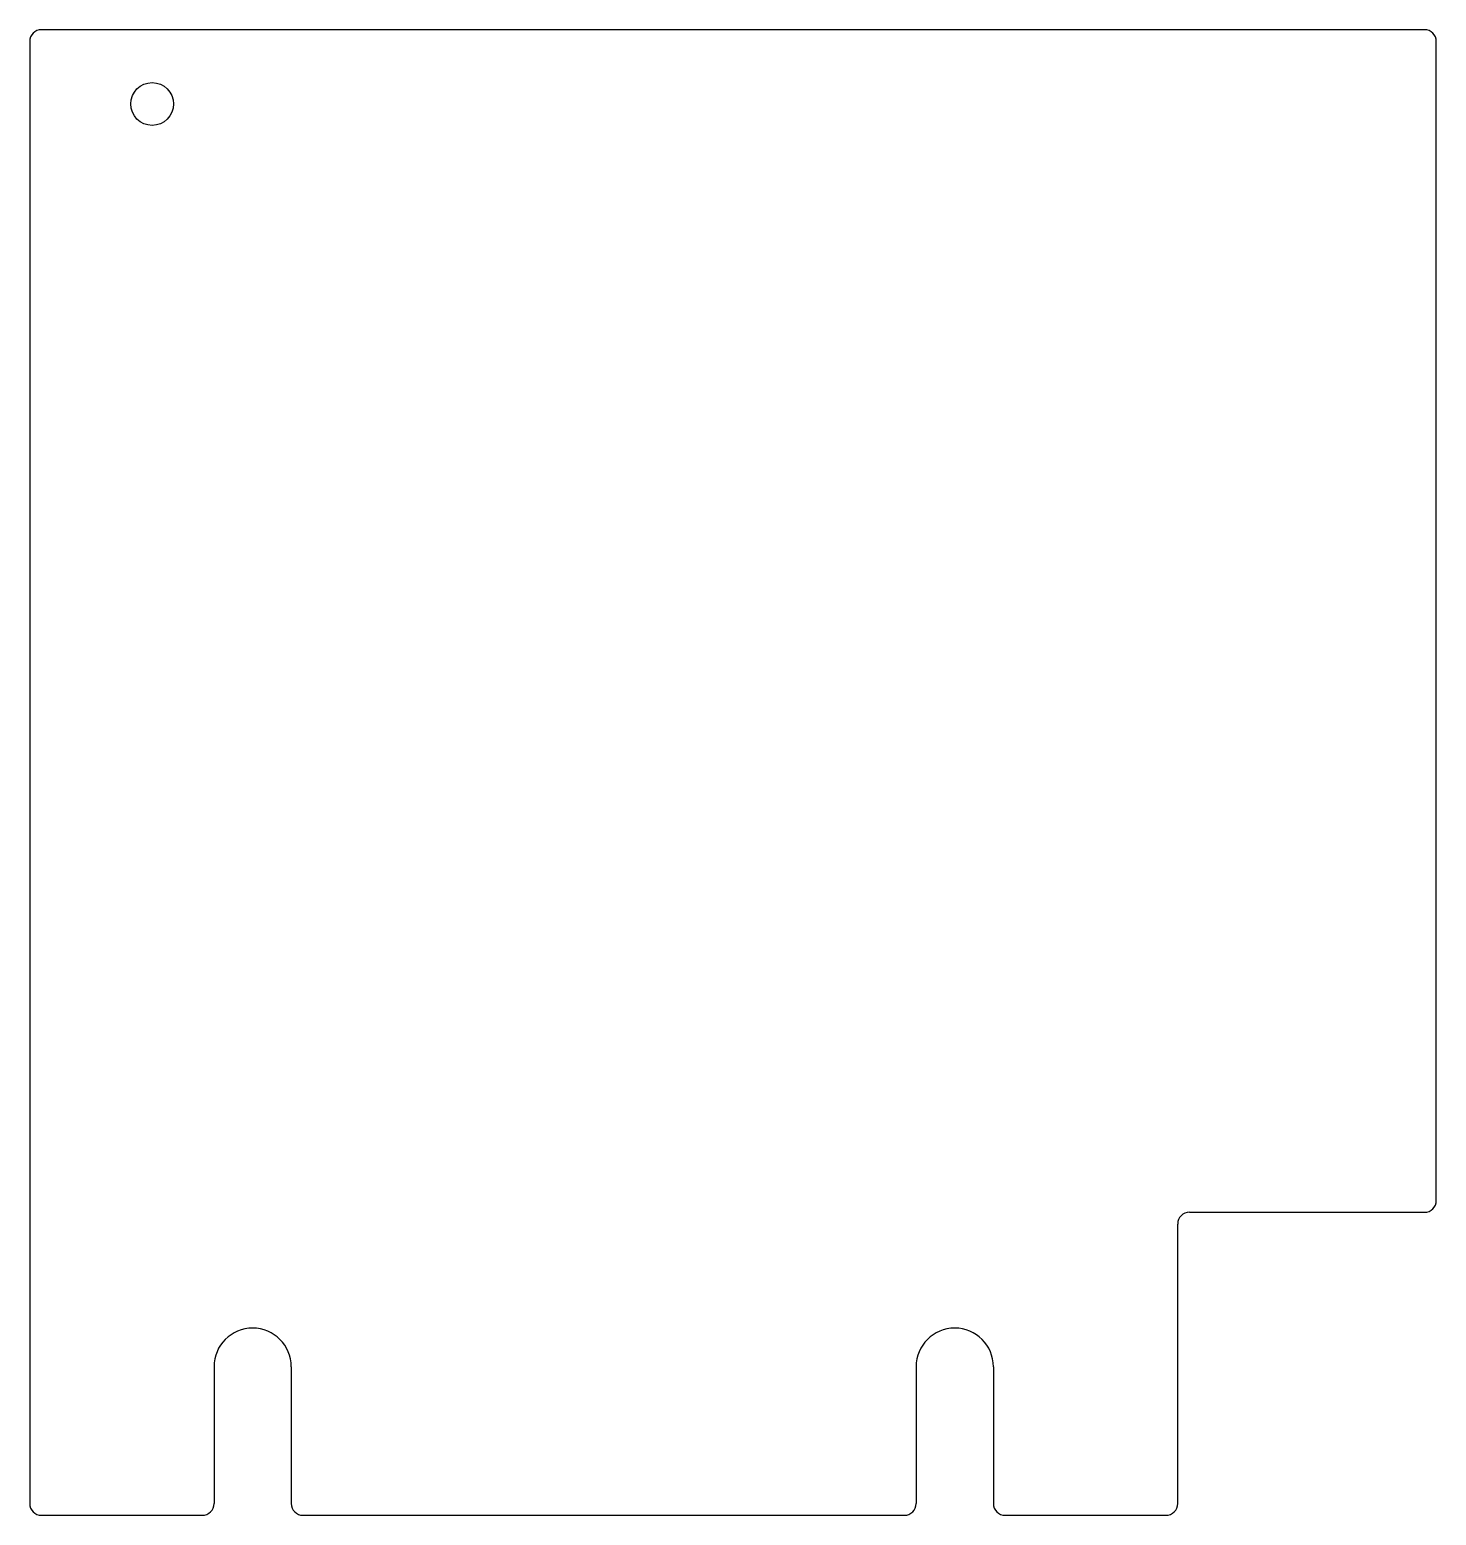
# Model space of a CAD drawing. Header units: millimetres. Extents: x 0 to 120, y 0 to 127.
import ezdxf

# ---------------------------------------------------------------- set-up
doc = ezdxf.new("R2010")
doc.units = ezdxf.units.MM
doc.layers.add('Sketch', color=7, linetype='CONTINUOUS')

msp = doc.modelspace()

# ---------------------------------------------------------------- linework, layer by layer
at = {"layer": 'Sketch'}
for p, q in [((119.2, 127), (1, 127)), ((0, 126), (0, 1)), ((120.2, 26.9), (120.2, 126)), ((99.1, 25.9), (119.2, 25.9)), ((98.1, 1), (98.1, 24.9)), ((15.748, 12.7), (15.748, 1)), ((22.352, 12.7), (22.352, 1)), ((75.748, 12.7), (75.748, 1)), ((82.352, 12.7), (82.352, 1)), ((1, 0), (14.748, 0)), ((23.352, 0), (74.748, 0)), ((83.352, 0), (97.1, 0))]:
    msp.add_line(p, q, dxfattribs=at)
msp.add_circle((10.46, 120.65), 1.829, dxfattribs=at)
for centre, radius, start, end in [((1, 126), 1, 90, -180), ((119.2, 126), 1, 0, 90), ((119.2, 26.9), 1, -90, 0), ((99.1, 24.9), 1, 90, 180), ((19.05, 12.7), 3.302, 0, 180), ((79.05, 12.7), 3.302, 0, 180), ((1, 1), 1, 180, -90), ((14.748, 1), 1, -90, 0), ((23.352, 1), 1, -180, -90), ((74.748, 1), 1, -90, 0), ((83.352, 1), 1, -180, -90), ((97.1, 1), 1, -90, 0)]:
    msp.add_arc(centre, radius, start, end, dxfattribs=at)

doc.saveas('drawing.dxf')
